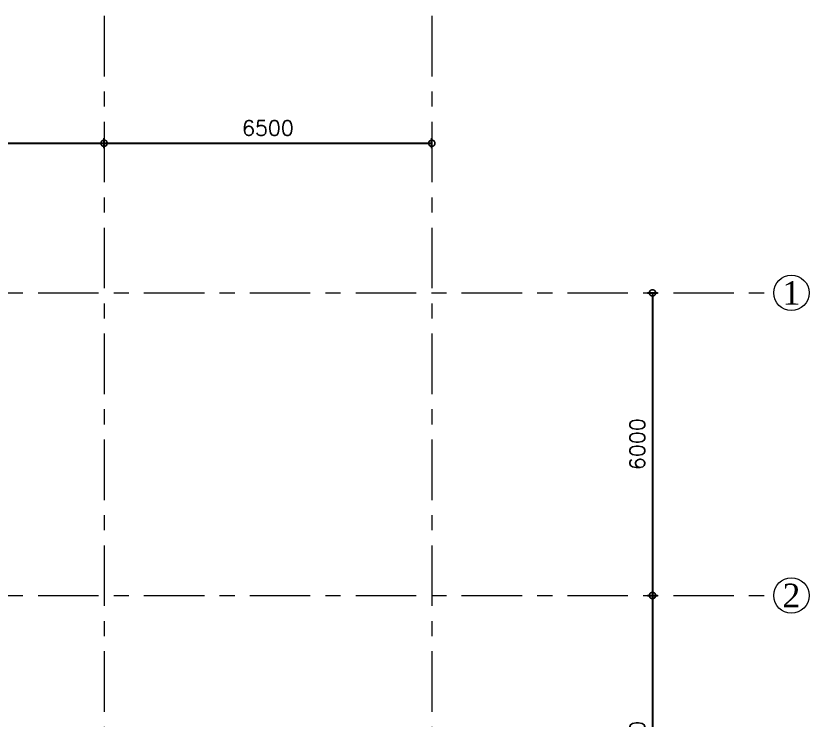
# Model space of a CAD drawing. Header units: millimetres. Extents: x 24487468 to 24959437, y -333213 to 842934.
# Drawn here: x 24746033 to 24761766, y 383730 to 397675 of the extents above; entities that cross this region are included whole.
import ezdxf
from ezdxf.enums import TextEntityAlignment as Align

# ---------------------------------------------------------------- set-up
doc = ezdxf.new("R2010")
doc.units = ezdxf.units.MM
doc.header["$MEASUREMENT"] = 0
doc.header["$PDMODE"] = 3
for name, pattern in [('ACAD_ISO10W100', [18.5, 12, -3, 0.5, -3]), ('BORDERX2', [3.5, 1, -0.5, 1, -0.5, 0, -0.5]), ('Centreline', [21, 12, -3, 3, -3])]:
    doc.linetypes.add(name, pattern=pattern)
doc.layers.get('0').update_dxf_attribs({"lineweight": 5})
doc.layers.add('A-BTEXT', color=57, linetype='Continuous')
for name, color, linetype, lineweight in [('CENLINE', 220, 'ACAD_ISO10W100', 5), ('DIM', 183, 'Continuous', 5), ('GRID', 205, 'BORDERX2', 5), ('p1 plan grid lck', 6, 'Continuous', 5)]:
    doc.layers.add(name, color=color, linetype=linetype, lineweight=lineweight)
doc.styles.add('arial', font='times.ttf')
doc.styles.add('ROMANS', font='romans__.ttf')
doc.dimstyles.new('DIM100', dxfattribs={"dimtxt": 300, "dimasz": 250, "dimexe": 100, "dimexo": 100, "dimgap": 150, "dimtad": 1, "dimdec": 0, "dimrnd": 5, "dimzin": 0, "dimdsep": 46, "dimtxsty": 'ROMANS', "dimblk": 'DOTSMALL', "dimcen": 0.09, "dimclrd": 256, "dimclre": 256, "dimclrt": 7, "dimadec": 0, "dimazin": 0, "dimtfac": 1, "dimtdec": 0, "dimtix": 1, "dimtofl": 0, "dimtmove": 1, "dimatfit": 3, "dimfxl": 100, "dimfxlon": 1, "dimtolj": 1, "dimtzin": 0, "dimarcsym": 0})

# ---------------------------------------------------------------- blocks, each defined once
blk = doc.blocks.new('grid letter-flat-4-flat-1')
at = {"layer": 'GRID', "linetype": 'Continuous'}
blk.add_circle((0, 374.75), 281.25, dxfattribs=at)
blk = doc.blocks.new('_DotSmall')
at = {"color": 0, "linetype": 'ByBlock', "const_width": 0.5}
blk.add_lwpolyline([(-0.0625, 0, 1), (0.0625, 0, 1)], format="xyb", close=True, dxfattribs=at)
blk = doc.blocks.new('*D118')
at = {"layer": 'Defpoints', "color": 0, "ltscale": 100, "transparency": 16777216}
for p in [(24747782, 395149), (24740284, 392532), (24747782, 392182)]:
    blk.add_point(p, dxfattribs=at)
at = {"layer": 'DIM', "lineweight": -2, "ltscale": 100, "transparency": 16777216}
for p, q in [((24740284, 395049), (24740284, 395249)), ((24747782, 395049), (24747782, 395249)), ((24740284, 395149), (24747782, 395149))]:
    blk.add_line(p, q, dxfattribs=at)
at = {"layer": 'DIM', "lineweight": -2, "ltscale": 100, "transparency": 16777216, "xscale": 250, "yscale": 250, "zscale": 250, "rotation": 180}
blk.add_blockref('_DotSmall', (24740284, 395149), dxfattribs=at)
at = {"layer": 'DIM', "lineweight": -2, "ltscale": 100, "transparency": 16777216, "xscale": 250, "yscale": 250, "zscale": 250}
blk.add_blockref('_DotSmall', (24747782, 395149), dxfattribs=at)
at = {"layer": 'DIM', "color": 7, "ltscale": 100, "transparency": 16777216, "insert": (24744033, 395450), "char_height": 300, "attachment_point": 5, "style": 'ROMANS'}
blk.add_mtext('\\A1;7500', dxfattribs=at)
blk = doc.blocks.new('*D119')
at = {"layer": 'Defpoints', "color": 0, "ltscale": 100, "transparency": 16777216}
for p in [(24754282, 395149), (24747782, 392182), (24754282, 392182)]:
    blk.add_point(p, dxfattribs=at)
at = {"layer": 'DIM', "lineweight": -2, "ltscale": 100, "transparency": 16777216}
for p, q in [((24747782, 395049), (24747782, 395249)), ((24754282, 395049), (24754282, 395249)), ((24747782, 395149), (24754282, 395149))]:
    blk.add_line(p, q, dxfattribs=at)
at = {"layer": 'DIM', "lineweight": -2, "ltscale": 100, "transparency": 16777216, "xscale": 250, "yscale": 250, "zscale": 250, "rotation": 180}
blk.add_blockref('_DotSmall', (24747782, 395149), dxfattribs=at)
at = {"layer": 'DIM', "lineweight": -2, "ltscale": 100, "transparency": 16777216, "xscale": 250, "yscale": 250, "zscale": 250}
blk.add_blockref('_DotSmall', (24754282, 395149), dxfattribs=at)
at = {"layer": 'DIM', "color": 7, "ltscale": 100, "transparency": 16777216, "insert": (24751032, 395450), "char_height": 300, "attachment_point": 5, "style": 'ROMANS'}
blk.add_mtext('\\A1;6500', dxfattribs=at)
blk = doc.blocks.new('*D120')
at = {"layer": 'Defpoints', "color": 0, "ltscale": 100, "transparency": 16777216}
for p in [(24757682, 392182), (24757682, 386182), (24758659, 386182)]:
    blk.add_point(p, dxfattribs=at)
at = {"layer": 'DIM', "lineweight": -2, "ltscale": 100, "transparency": 16777216}
for p, q in [((24758559, 392182), (24758759, 392182)), ((24758659, 392182), (24758659, 386182)), ((24758559, 386182), (24758759, 386182))]:
    blk.add_line(p, q, dxfattribs=at)
at = {"layer": 'DIM', "lineweight": -2, "ltscale": 100, "transparency": 16777216, "xscale": 250, "yscale": 250, "zscale": 250}
for p, rotation in [((24758659, 392182), 90), ((24758659, 386182), 270)]:
    blk.add_blockref('_DotSmall', p, dxfattribs=dict(at, rotation=rotation))
at = {"layer": 'DIM', "color": 7, "ltscale": 100, "transparency": 16777216, "insert": (24758358, 389182), "char_height": 300, "attachment_point": 5, "rotation": 90, "style": 'ROMANS'}
blk.add_mtext('\\A1;6000', dxfattribs=at)
blk = doc.blocks.new('*D121')
at = {"layer": 'Defpoints', "color": 0, "ltscale": 100, "transparency": 16777216}
for p in [(24757682, 386182), (24754633, 380182), (24758659, 380182)]:
    blk.add_point(p, dxfattribs=at)
at = {"layer": 'DIM', "lineweight": -2, "ltscale": 100, "transparency": 16777216}
for p, q in [((24758559, 386182), (24758759, 386182)), ((24758659, 386182), (24758659, 380182)), ((24758559, 380182), (24758759, 380182))]:
    blk.add_line(p, q, dxfattribs=at)
at = {"layer": 'DIM', "lineweight": -2, "ltscale": 100, "transparency": 16777216, "xscale": 250, "yscale": 250, "zscale": 250}
for p, rotation in [((24758659, 386182), 90), ((24758659, 380182), 270)]:
    blk.add_blockref('_DotSmall', p, dxfattribs=dict(at, rotation=rotation))
at = {"layer": 'DIM', "color": 7, "ltscale": 100, "transparency": 16777216, "insert": (24758358, 383182), "char_height": 300, "attachment_point": 5, "rotation": 90, "style": 'ROMANS'}
blk.add_mtext('\\A1;6000', dxfattribs=at)

msp = doc.modelspace()

# ---------------------------------------------------------------- linework, layer by layer
at = {"layer": 'p1 plan grid lck', "linetype": 'Centreline', "ltscale": 100}
for p, q in [((24747781.9, 397674.9), (24747781.9, 350827.9)), ((24754281.9, 397674.9), (24754281.9, 350827.9)), ((24708672.7, 392182), (24761062.5, 392182)), ((24708672.7, 386182), (24761062.5, 386182))]:
    msp.add_line(p, q, dxfattribs=at)

# ---------------------------------------------------------------- block references
at = {"layer": 'CENLINE'}
ref = msp.add_blockref('grid letter-flat-4-flat-1', (24761414.1, 391713.9), dxfattribs=dict(at, xscale=1.25, yscale=1.25, zscale=25.4))
ref.add_attrib('GRID_LETTER', '1', dxfattribs={"layer": 'A-BTEXT', "linetype": 'Continuous', "height": 468.7, "style": 'arial'}).set_placement((24761414.1, 392182.6), align=Align.MIDDLE_CENTER)
ref = msp.add_blockref('grid letter-flat-4-flat-1', (24761414.1, 391713.9), dxfattribs=dict(at, xscale=1.25, yscale=1.25, zscale=25.4))
ref.add_attrib('GRID_LETTER', '1', dxfattribs={"layer": 'A-BTEXT', "linetype": 'Continuous', "height": 468.7, "style": 'arial'}).set_placement((24761414.1, 392182.6), align=Align.MIDDLE_CENTER)
ref = msp.add_blockref('grid letter-flat-4-flat-1', (24761414.1, 385713.9), dxfattribs=dict(at, xscale=1.25, yscale=1.25, zscale=25.4))
ref.add_attrib('GRID_LETTER', '2', dxfattribs={"layer": 'A-BTEXT', "linetype": 'Continuous', "height": 468.7, "style": 'arial'}).set_placement((24761414.1, 386182.6), align=Align.MIDDLE_CENTER)
ref = msp.add_blockref('grid letter-flat-4-flat-1', (24761414.1, 385713.9), dxfattribs=dict(at, xscale=1.25, yscale=1.25, zscale=25.4))
ref.add_attrib('GRID_LETTER', '2', dxfattribs={"layer": 'A-BTEXT', "linetype": 'Continuous', "height": 468.7, "style": 'arial'}).set_placement((24761414.1, 386182.6), align=Align.MIDDLE_CENTER)

# ---------------------------------------------------------------- dimensions: what is measured, and where the dimension line sits
at = {"layer": 'DIM', "ltscale": 100}
for base, p1, p2, picture, middle in [((24747782.5, 395148.6), (24740283.6, 392532), (24747782.5, 392182), '*D118', (24744033, 395450)), ((24754282.5, 395148.6), (24747782.5, 392182), (24754282.5, 392182), '*D119', (24751032.5, 395450))]:
    dim = msp.add_linear_dim(base=base, p1=p1, p2=p2, dimstyle='DIM100', dxfattribs=at)
    dim.commit()
    dim.dimension.update_dxf_attribs({"geometry": picture, "text_midpoint": middle})
for base, p1, p2, picture, middle in [((24758659, 386182), (24757682, 392182), (24757682, 386182), '*D120', (24758357.6, 389182)), ((24758659, 380182), (24757682, 386182), (24754633.3, 380182), '*D121', (24758357.6, 383182))]:
    dim = msp.add_linear_dim(base=base, p1=p1, p2=p2, angle=90, dimstyle='DIM100', dxfattribs=at)
    dim.commit()
    dim.dimension.update_dxf_attribs({"geometry": picture, "text_midpoint": middle})

doc.saveas('drawing.dxf')
